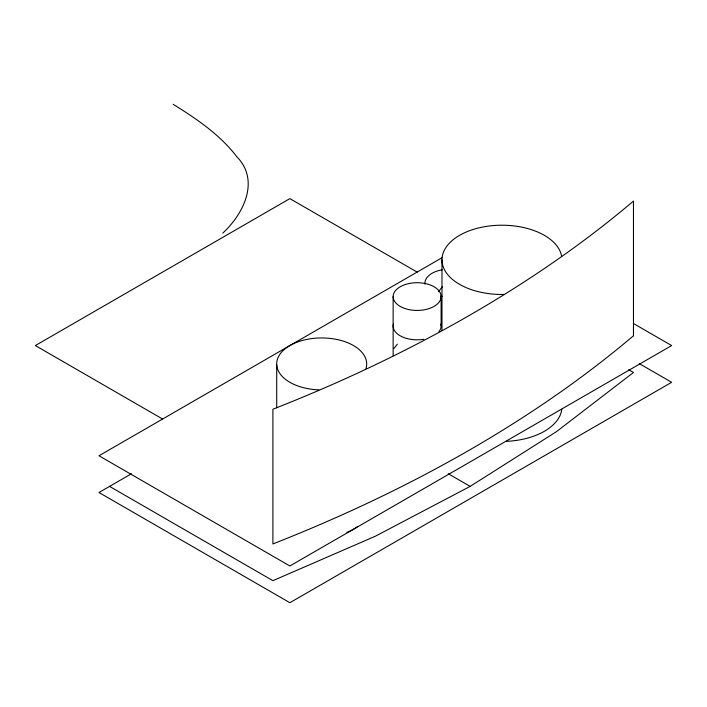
<?xml version="1.0" encoding="UTF-8"?>
<svg xmlns="http://www.w3.org/2000/svg" width="707" height="707" viewBox="0 0 707 707"><rect width="100%" height="100%" fill="white"/><g stroke="black" fill="none" stroke-linecap="round" stroke-linejoin="round"><path stroke-width="1.06" d="M393.985 348.454L397.361 344.159M438.464 291.735L442.502 286.574M222.785 233.116C243.606 213.885 260.256 180.524 236.695 156.6C219.859 134.516 196.44 118.785 173.144 104.282M109.585 486.389L272.902 580.677L375.364 536.206L470.155 486.389L556.444 431.659L633.472 372.501L628.7 369.743M442.582 257.392L98.98 455.768L289.87 565.98L671.65 345.564L633.472 323.523M131.431 473.77L98.98 492.505L289.87 602.717L671.65 382.301L639.199 363.566M417.13 272.089L289.87 198.614L35.35 345.564L162.61 419.039M448.211 473.717L470.155 486.389M441.981 259.84L441.981 330.381M441.124 296.578A23.994 13.857 0 0 1 405.129 308.579A23.994 13.857 0 0 1 405.129 284.585A23.994 13.857 0 0 1 441.124 296.578L441.124 325.971M393.136 296.578L393.136 355.727M276.72 364.777L276.72 407.753M504.038 294.457A59.989 34.634 0 0 1 442.078 261.829A59.989 34.634 0 0 1 497.145 225.321A59.989 34.634 0 0 1 561.641 256.261M440.885 324A23.994 13.857 0 0 1 438.959 331.724M423.891 339.263A23.994 13.857 0 0 1 393.375 324M318.866 389.857A44.992 25.973 0 0 1 276.923 361.277A44.992 25.973 0 0 1 328.048 338.211A44.992 25.973 0 0 1 365.934 368.621M442.184 296.401A23.994 13.857 0 0 1 440.558 296.092M425.013 284.099A23.994 13.857 0 0 1 442.184 269.818M561.809 409.265A59.989 34.634 0 0 1 506.247 441.336M357.707 526.441A44.992 25.973 0 0 1 346.907 532.389M633.472 335.763L633.472 201.062A1366.481 788.932 0 0 1 272.902 409.238L272.902 543.939A1366.481 788.932 0 0 0 633.472 335.763"/></g></svg>
